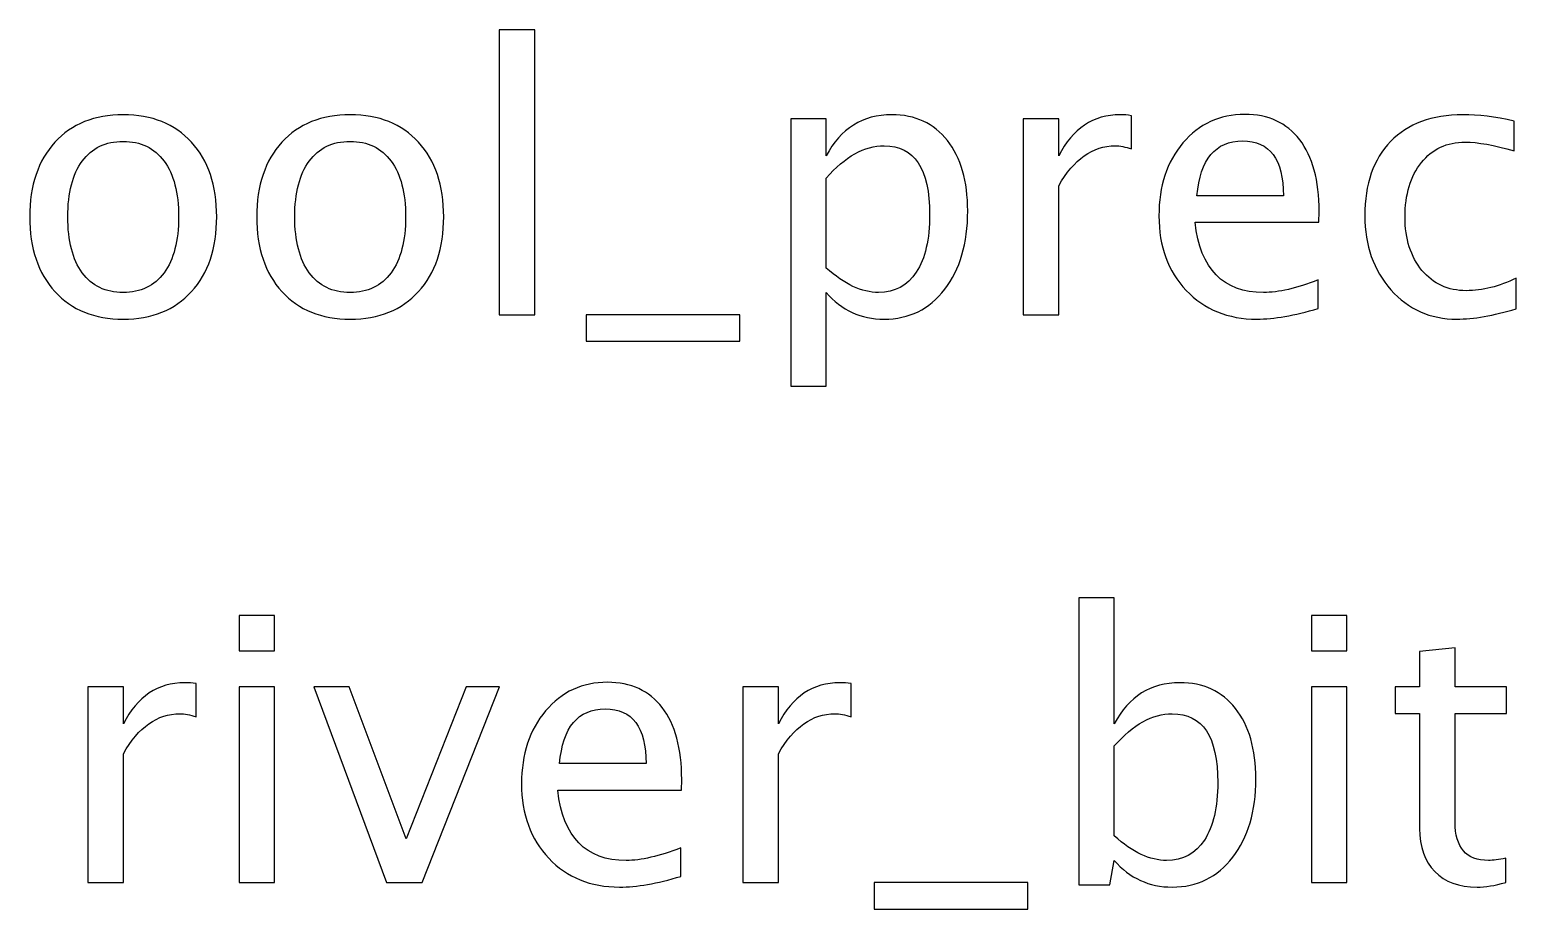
# Model space of a CAD drawing. Header units: centimetres. Extents: x -50 to 50, y -51 to 59.
# Drawn here: x -9.69 to 0.95, y 52.41 to 58.71 of the extents above; entities that cross this region are included whole.
import ezdxf

# ---------------------------------------------------------------- set-up
doc = ezdxf.new("R2010")
doc.units = ezdxf.units.CM
doc.header["$MEASUREMENT"] = 0
doc.layers.add('Layer 1', color=7, linetype='Continuous')

msp = doc.modelspace()

# ---------------------------------------------------------------- linework, layer by layer
at = {"layer": 'Layer 1'}
for points, knots in [([(-6.33012, 56.67044), (-6.33012, 56.67044), (-6.33012, 58.71037), (-6.33012, 58.71037), (-6.33012, 58.71037), (-6.33012, 58.71037), (-6.07612, 58.71037), (-6.07612, 58.71037), (-6.07612, 58.71037), (-6.07612, 58.71037), (-6.07612, 56.67044), (-6.07612, 56.67044), (-6.07612, 56.67044), (-6.07612, 56.67044), (-6.33012, 56.67044), (-6.33012, 56.67044)], [0, 0, 0, 0, 0.2, 0.2, 0.2, 0.2, 0.4, 0.4, 0.4, 0.4, 0.6, 0.6, 0.6, 0.6, 1, 1, 1, 1]), ([(-9.02269, 56.63869), (-9.22862, 56.63869), (-9.39178, 56.70439), (-9.51173, 56.8358), (-9.51173, 56.8358), (-9.63211, 56.96721), (-9.69209, 57.14581), (-9.69209, 57.37114), (-9.69209, 57.37114), (-9.69209, 57.59604), (-9.63211, 57.77419), (-9.51173, 57.90516), (-9.51173, 57.90516), (-9.39178, 58.03613), (-9.22862, 58.10183), (-9.02269, 58.10183), (-9.02269, 58.10183), (-8.81676, 58.10183), (-8.6536, 58.03613), (-8.53365, 57.90516), (-8.53365, 57.90516), (-8.41327, 57.77419), (-8.3533, 57.59604), (-8.3533, 57.37114), (-8.3533, 57.37114), (-8.3533, 57.14581), (-8.41327, 56.96721), (-8.53365, 56.8358), (-8.53365, 56.8358), (-8.6536, 56.70439), (-8.81676, 56.63869), (-9.02269, 56.63869)], [0, 0, 0, 0, 0.11111111, 0.11111111, 0.11111111, 0.11111111, 0.22222222, 0.22222222, 0.22222222, 0.22222222, 0.33333333, 0.33333333, 0.33333333, 0.33333333, 0.44444444, 0.44444444, 0.44444444, 0.44444444, 0.55555556, 0.55555556, 0.55555556, 0.55555556, 0.66666667, 0.66666667, 0.66666667, 0.66666667, 0.77777778, 0.77777778, 0.77777778, 0.77777778, 1, 1, 1, 1]), ([(-7.39727, 56.63869), (-7.6032, 56.63869), (-7.76636, 56.70439), (-7.88631, 56.8358), (-7.88631, 56.8358), (-8.00669, 56.96721), (-8.06667, 57.14581), (-8.06667, 57.37114), (-8.06667, 57.37114), (-8.06667, 57.59604), (-8.00669, 57.77419), (-7.88631, 57.90516), (-7.88631, 57.90516), (-7.76636, 58.03613), (-7.6032, 58.10183), (-7.39727, 58.10183), (-7.39727, 58.10183), (-7.19134, 58.10183), (-7.02818, 58.03613), (-6.90823, 57.90516), (-6.90823, 57.90516), (-6.78785, 57.77419), (-6.72788, 57.59604), (-6.72788, 57.37114), (-6.72788, 57.37114), (-6.72788, 57.14581), (-6.78785, 56.96721), (-6.90823, 56.8358), (-6.90823, 56.8358), (-7.02818, 56.70439), (-7.19134, 56.63869), (-7.39727, 56.63869)], [0, 0, 0, 0, 0.11111111, 0.11111111, 0.11111111, 0.11111111, 0.22222222, 0.22222222, 0.22222222, 0.22222222, 0.33333333, 0.33333333, 0.33333333, 0.33333333, 0.44444444, 0.44444444, 0.44444444, 0.44444444, 0.55555556, 0.55555556, 0.55555556, 0.55555556, 0.66666667, 0.66666667, 0.66666667, 0.66666667, 0.77777778, 0.77777778, 0.77777778, 0.77777778, 1, 1, 1, 1]), ([(-4.24257, 56.15979), (-4.24257, 56.15979), (-4.24257, 58.07273), (-4.24257, 58.07273), (-4.24257, 58.07273), (-4.24257, 58.07273), (-3.98857, 58.07273), (-3.98857, 58.07273), (-3.98857, 58.07273), (-3.98857, 58.07273), (-3.98857, 57.80771), (-3.98857, 57.80771), (-3.98857, 57.80771), (-3.8845, 58.00394), (-3.72796, 58.10183), (-3.51938, 58.10183), (-3.51938, 58.10183), (-3.35048, 58.10183), (-3.21775, 58.04054), (-3.12074, 57.91751), (-3.12074, 57.91751), (-3.02372, 57.79448), (-2.97522, 57.62647), (-2.97522, 57.41348), (-2.97522, 57.41348), (-2.97522, 57.18153), (-3.03034, 56.99411), (-3.14014, 56.85212), (-3.14014, 56.85212), (-3.24994, 56.70969), (-3.39458, 56.63869), (-3.57362, 56.63869), (-3.57362, 56.63869), (-3.73986, 56.63869), (-3.87833, 56.70219), (-3.98857, 56.82963), (-3.98857, 56.82963), (-3.98857, 56.82963), (-3.98857, 56.15979), (-3.98857, 56.15979), (-3.98857, 56.15979), (-3.98857, 56.15979), (-4.24257, 56.15979), (-4.24257, 56.15979)], [0, 0, 0, 0, 0.08333333, 0.08333333, 0.08333333, 0.08333333, 0.16666667, 0.16666667, 0.16666667, 0.16666667, 0.25, 0.25, 0.25, 0.25, 0.33333333, 0.33333333, 0.33333333, 0.33333333, 0.41666667, 0.41666667, 0.41666667, 0.41666667, 0.5, 0.5, 0.5, 0.5, 0.58333333, 0.58333333, 0.58333333, 0.58333333, 0.66666667, 0.66666667, 0.66666667, 0.66666667, 0.75, 0.75, 0.75, 0.75, 0.83333333, 0.83333333, 0.83333333, 0.83333333, 1, 1, 1, 1]), ([(-2.57746, 56.67044), (-2.57746, 56.67044), (-2.57746, 58.07273), (-2.57746, 58.07273), (-2.57746, 58.07273), (-2.57746, 58.07273), (-2.32346, 58.07273), (-2.32346, 58.07273), (-2.32346, 58.07273), (-2.32346, 58.07273), (-2.32346, 57.80771), (-2.32346, 57.80771), (-2.32346, 57.80771), (-2.22248, 58.00394), (-2.07608, 58.10183), (-1.88381, 58.10183), (-1.88381, 58.10183), (-1.85779, 58.10183), (-1.83045, 58.09963), (-1.80223, 58.09522), (-1.80223, 58.09522), (-1.80223, 58.09522), (-1.80223, 57.85754), (-1.80223, 57.85754), (-1.80223, 57.85754), (-1.84633, 57.87209), (-1.88513, 57.87958), (-1.91865, 57.87958), (-1.91865, 57.87958), (-2.08004, 57.87958), (-2.21498, 57.78433), (-2.32346, 57.59339), (-2.32346, 57.59339), (-2.32346, 57.59339), (-2.32346, 56.67044), (-2.32346, 56.67044), (-2.32346, 56.67044), (-2.32346, 56.67044), (-2.57746, 56.67044), (-2.57746, 56.67044)], [0, 0, 0, 0, 0.09090909, 0.09090909, 0.09090909, 0.09090909, 0.18181818, 0.18181818, 0.18181818, 0.18181818, 0.27272727, 0.27272727, 0.27272727, 0.27272727, 0.36363636, 0.36363636, 0.36363636, 0.36363636, 0.45454545, 0.45454545, 0.45454545, 0.45454545, 0.54545455, 0.54545455, 0.54545455, 0.54545455, 0.63636364, 0.63636364, 0.63636364, 0.63636364, 0.72727273, 0.72727273, 0.72727273, 0.72727273, 0.81818182, 0.81818182, 0.81818182, 0.81818182, 1, 1, 1, 1]), ([(-0.46564, 56.71542), (-0.6363, 56.66427), (-0.78226, 56.63869), (-0.90397, 56.63869), (-0.90397, 56.63869), (-1.11167, 56.63869), (-1.28056, 56.70748), (-1.41064, 56.84462), (-1.41064, 56.84462), (-1.54073, 56.98177), (-1.606, 57.15948), (-1.606, 57.3782), (-1.606, 57.3782), (-1.606, 57.59031), (-1.54867, 57.76449), (-1.43358, 57.90075), (-1.43358, 57.90075), (-1.31848, 58.03657), (-1.1712, 58.10448), (-0.99172, 58.10448), (-0.99172, 58.10448), (-0.82195, 58.10448), (-0.69054, 58.04407), (-0.59793, 57.92324), (-0.59793, 57.92324), (-0.50533, 57.80241), (-0.45903, 57.63132), (-0.45903, 57.40951), (-0.45903, 57.40951), (-0.45903, 57.40951), (-0.46035, 57.3319), (-0.46035, 57.3319), (-0.46035, 57.3319), (-0.46035, 57.3319), (-1.3467, 57.3319), (-1.3467, 57.3319), (-1.3467, 57.3319), (-1.30966, 56.99676), (-1.14606, 56.82919), (-0.85634, 56.82919), (-0.85634, 56.82919), (-0.75007, 56.82919), (-0.61998, 56.85918), (-0.46564, 56.91915), (-0.46564, 56.91915), (-0.46564, 56.91915), (-0.46564, 56.71542), (-0.46564, 56.71542)], [0, 0, 0, 0, 0.07692308, 0.07692308, 0.07692308, 0.07692308, 0.15384615, 0.15384615, 0.15384615, 0.15384615, 0.23076923, 0.23076923, 0.23076923, 0.23076923, 0.30769231, 0.30769231, 0.30769231, 0.30769231, 0.38461538, 0.38461538, 0.38461538, 0.38461538, 0.46153846, 0.46153846, 0.46153846, 0.46153846, 0.53846154, 0.53846154, 0.53846154, 0.53846154, 0.61538462, 0.61538462, 0.61538462, 0.61538462, 0.69230769, 0.69230769, 0.69230769, 0.69230769, 0.76923077, 0.76923077, 0.76923077, 0.76923077, 0.84615385, 0.84615385, 0.84615385, 0.84615385, 1, 1, 1, 1]), ([(0.95297, 56.71277), (0.78848, 56.66338), (0.64649, 56.63869), (0.52699, 56.63869), (0.52699, 56.63869), (0.33737, 56.63869), (0.18038, 56.7088), (0.05559, 56.84859), (0.05559, 56.84859), (-0.06921, 56.98882), (-0.13183, 57.16565), (-0.13183, 57.37864), (-0.13183, 57.37864), (-0.13183, 57.60618), (-0.07009, 57.78389), (0.05338, 57.91089), (0.05338, 57.91089), (0.17685, 58.03833), (0.34927, 58.10183), (0.57064, 58.10183), (0.57064, 58.10183), (0.67956, 58.10183), (0.80215, 58.08684), (0.93709, 58.05685), (0.93709, 58.05685), (0.93709, 58.05685), (0.93709, 57.84254), (0.93709, 57.84254), (0.93709, 57.84254), (0.79377, 57.88488), (0.67692, 57.90604), (0.58696, 57.90604), (0.58696, 57.90604), (0.45643, 57.90604), (0.35192, 57.85709), (0.27387, 57.75964), (0.27387, 57.75964), (0.19582, 57.66219), (0.15657, 57.5321), (0.15657, 57.36982), (0.15657, 57.36982), (0.15657, 57.21239), (0.19714, 57.08539), (0.27784, 56.98794), (0.27784, 56.98794), (0.35854, 56.89093), (0.46393, 56.84242), (0.5949, 56.84242), (0.5949, 56.84242), (0.71087, 56.84242), (0.82993, 56.87241), (0.95297, 56.93238), (0.95297, 56.93238), (0.95297, 56.93238), (0.95297, 56.71277), (0.95297, 56.71277)], [0, 0, 0, 0, 0.06666667, 0.06666667, 0.06666667, 0.06666667, 0.13333333, 0.13333333, 0.13333333, 0.13333333, 0.2, 0.2, 0.2, 0.2, 0.26666667, 0.26666667, 0.26666667, 0.26666667, 0.33333333, 0.33333333, 0.33333333, 0.33333333, 0.4, 0.4, 0.4, 0.4, 0.46666667, 0.46666667, 0.46666667, 0.46666667, 0.53333333, 0.53333333, 0.53333333, 0.53333333, 0.6, 0.6, 0.6, 0.6, 0.66666667, 0.66666667, 0.66666667, 0.66666667, 0.73333333, 0.73333333, 0.73333333, 0.73333333, 0.8, 0.8, 0.8, 0.8, 0.86666667, 0.86666667, 0.86666667, 0.86666667, 1, 1, 1, 1]), ([(-9.02313, 56.82919), (-8.89745, 56.82919), (-8.79956, 56.87637), (-8.72989, 56.97118), (-8.72989, 56.97118), (-8.66065, 57.06555), (-8.62582, 57.19917), (-8.62582, 57.37114), (-8.62582, 57.37114), (-8.62582, 57.54268), (-8.66065, 57.67586), (-8.72989, 57.77022), (-8.72989, 57.77022), (-8.79956, 57.86415), (-8.89745, 57.91133), (-9.02313, 57.91133), (-9.02313, 57.91133), (-9.14925, 57.91133), (-9.24714, 57.86415), (-9.31594, 57.77022), (-9.31594, 57.77022), (-9.38517, 57.67586), (-9.41956, 57.54268), (-9.41956, 57.37114), (-9.41956, 57.37114), (-9.41956, 57.19917), (-9.38517, 57.06555), (-9.31594, 56.97118), (-9.31594, 56.97118), (-9.24714, 56.87637), (-9.14925, 56.82919), (-9.02313, 56.82919)], [0, 0, 0, 0, 0.11111111, 0.11111111, 0.11111111, 0.11111111, 0.22222222, 0.22222222, 0.22222222, 0.22222222, 0.33333333, 0.33333333, 0.33333333, 0.33333333, 0.44444444, 0.44444444, 0.44444444, 0.44444444, 0.55555556, 0.55555556, 0.55555556, 0.55555556, 0.66666667, 0.66666667, 0.66666667, 0.66666667, 0.77777778, 0.77777778, 0.77777778, 0.77777778, 1, 1, 1, 1]), ([(-7.39771, 56.82919), (-7.27203, 56.82919), (-7.17414, 56.87637), (-7.10447, 56.97118), (-7.10447, 56.97118), (-7.03523, 57.06555), (-7.0004, 57.19917), (-7.0004, 57.37114), (-7.0004, 57.37114), (-7.0004, 57.54268), (-7.03523, 57.67586), (-7.10447, 57.77022), (-7.10447, 57.77022), (-7.17414, 57.86415), (-7.27203, 57.91133), (-7.39771, 57.91133), (-7.39771, 57.91133), (-7.52383, 57.91133), (-7.62172, 57.86415), (-7.69052, 57.77022), (-7.69052, 57.77022), (-7.75975, 57.67586), (-7.79414, 57.54268), (-7.79414, 57.37114), (-7.79414, 57.37114), (-7.79414, 57.19917), (-7.75975, 57.06555), (-7.69052, 56.97118), (-7.69052, 56.97118), (-7.62172, 56.87637), (-7.52383, 56.82919), (-7.39771, 56.82919)], [0, 0, 0, 0, 0.11111111, 0.11111111, 0.11111111, 0.11111111, 0.22222222, 0.22222222, 0.22222222, 0.22222222, 0.33333333, 0.33333333, 0.33333333, 0.33333333, 0.44444444, 0.44444444, 0.44444444, 0.44444444, 0.55555556, 0.55555556, 0.55555556, 0.55555556, 0.66666667, 0.66666667, 0.66666667, 0.66666667, 0.77777778, 0.77777778, 0.77777778, 0.77777778, 1, 1, 1, 1]), ([(-1.33347, 57.5224), (-1.33347, 57.5224), (-0.71435, 57.5224), (-0.71435, 57.5224), (-0.71435, 57.5224), (-0.71435, 57.78345), (-0.81181, 57.91398), (-1.00627, 57.91398), (-1.00627, 57.91398), (-1.20207, 57.91398), (-1.31099, 57.78345), (-1.33347, 57.5224)], [0, 0, 0, 0, 0.25, 0.25, 0.25, 0.25, 0.5, 0.5, 0.5, 0.5, 1, 1, 1, 1]), ([(-3.98857, 57.0047), (-3.8576, 56.88784), (-3.73281, 56.82919), (-3.61419, 56.82919), (-3.61419, 56.82919), (-3.49733, 56.82919), (-3.40693, 56.87814), (-3.34343, 56.97559), (-3.34343, 56.97559), (-3.27949, 57.07305), (-3.24774, 57.21019), (-3.24774, 57.38746), (-3.24774, 57.38746), (-3.24774, 57.71554), (-3.35622, 57.87958), (-3.57318, 57.87958), (-3.57318, 57.87958), (-3.71517, 57.87958), (-3.85363, 57.80286), (-3.98857, 57.64896), (-3.98857, 57.64896), (-3.98857, 57.64896), (-3.98857, 57.0047), (-3.98857, 57.0047)], [0, 0, 0, 0, 0.14285714, 0.14285714, 0.14285714, 0.14285714, 0.28571429, 0.28571429, 0.28571429, 0.28571429, 0.42857143, 0.42857143, 0.42857143, 0.42857143, 0.57142857, 0.57142857, 0.57142857, 0.57142857, 0.71428571, 0.71428571, 0.71428571, 0.71428571, 1, 1, 1, 1]), ([(-5.70836, 56.47994), (-5.70836, 56.47994), (-5.70836, 56.67044), (-5.70836, 56.67044), (-5.70836, 56.67044), (-5.70836, 56.67044), (-4.60769, 56.67044), (-4.60769, 56.67044), (-4.60769, 56.67044), (-4.60769, 56.67044), (-4.60769, 56.47994), (-4.60769, 56.47994), (-4.60769, 56.47994), (-4.60769, 56.47994), (-5.70836, 56.47994), (-5.70836, 56.47994)], [0, 0, 0, 0, 0.2, 0.2, 0.2, 0.2, 0.4, 0.4, 0.4, 0.4, 0.6, 0.6, 0.6, 0.6, 1, 1, 1, 1]), ([(-2.17947, 52.58881), (-2.17947, 52.58881), (-2.17947, 54.64461), (-2.17947, 54.64461), (-2.17947, 54.64461), (-2.17947, 54.64461), (-1.92547, 54.64461), (-1.92547, 54.64461), (-1.92547, 54.64461), (-1.92547, 54.64461), (-1.92547, 53.74195), (-1.92547, 53.74195), (-1.92547, 53.74195), (-1.8214, 53.93818), (-1.66486, 54.03607), (-1.45628, 54.03607), (-1.45628, 54.03607), (-1.28738, 54.03607), (-1.15465, 53.97478), (-1.05764, 53.85175), (-1.05764, 53.85175), (-0.96062, 53.72872), (-0.91212, 53.56071), (-0.91212, 53.34772), (-0.91212, 53.34772), (-0.91212, 53.11577), (-0.96724, 52.92835), (-1.07704, 52.78636), (-1.07704, 52.78636), (-1.18684, 52.64393), (-1.33148, 52.57293), (-1.51052, 52.57293), (-1.51052, 52.57293), (-1.67676, 52.57293), (-1.81523, 52.63643), (-1.92547, 52.76387), (-1.92547, 52.76387), (-1.92547, 52.76387), (-1.95634, 52.58881), (-1.95634, 52.58881), (-1.95634, 52.58881), (-1.95634, 52.58881), (-2.17947, 52.58881), (-2.17947, 52.58881)], [0, 0, 0, 0, 0.08333333, 0.08333333, 0.08333333, 0.08333333, 0.16666667, 0.16666667, 0.16666667, 0.16666667, 0.25, 0.25, 0.25, 0.25, 0.33333333, 0.33333333, 0.33333333, 0.33333333, 0.41666667, 0.41666667, 0.41666667, 0.41666667, 0.5, 0.5, 0.5, 0.5, 0.58333333, 0.58333333, 0.58333333, 0.58333333, 0.66666667, 0.66666667, 0.66666667, 0.66666667, 0.75, 0.75, 0.75, 0.75, 0.83333333, 0.83333333, 0.83333333, 0.83333333, 1, 1, 1, 1]), ([(-8.193, 54.26362), (-8.193, 54.26362), (-8.193, 54.51762), (-8.193, 54.51762), (-8.193, 54.51762), (-8.193, 54.51762), (-7.939, 54.51762), (-7.939, 54.51762), (-7.939, 54.51762), (-7.939, 54.51762), (-7.939, 54.26362), (-7.939, 54.26362), (-7.939, 54.26362), (-7.939, 54.26362), (-8.193, 54.26362), (-8.193, 54.26362)], [0, 0, 0, 0, 0.2, 0.2, 0.2, 0.2, 0.4, 0.4, 0.4, 0.4, 0.6, 0.6, 0.6, 0.6, 1, 1, 1, 1]), ([(-0.51436, 54.26362), (-0.51436, 54.26362), (-0.51436, 54.51762), (-0.51436, 54.51762), (-0.51436, 54.51762), (-0.51436, 54.51762), (-0.26036, 54.51762), (-0.26036, 54.51762), (-0.26036, 54.51762), (-0.26036, 54.51762), (-0.26036, 54.26362), (-0.26036, 54.26362), (-0.26036, 54.26362), (-0.26036, 54.26362), (-0.51436, 54.26362), (-0.51436, 54.26362)], [0, 0, 0, 0, 0.2, 0.2, 0.2, 0.2, 0.4, 0.4, 0.4, 0.4, 0.6, 0.6, 0.6, 0.6, 1, 1, 1, 1]), ([(0.87734, 52.60512), (0.79885, 52.58351), (0.7305, 52.57293), (0.67273, 52.57293), (0.67273, 52.57293), (0.54308, 52.57293), (0.4421, 52.60997), (0.36978, 52.68405), (0.36978, 52.68405), (0.29702, 52.75814), (0.26086, 52.86088), (0.26086, 52.99274), (0.26086, 52.99274), (0.26086, 52.99274), (0.26086, 53.81647), (0.26086, 53.81647), (0.26086, 53.81647), (0.26086, 53.81647), (0.08536, 53.81647), (0.08536, 53.81647), (0.08536, 53.81647), (0.08536, 53.81647), (0.08536, 54.00697), (0.08536, 54.00697), (0.08536, 54.00697), (0.08536, 54.00697), (0.26086, 54.00697), (0.26086, 54.00697), (0.26086, 54.00697), (0.26086, 54.00697), (0.26086, 54.26053), (0.26086, 54.26053), (0.26086, 54.26053), (0.26086, 54.26053), (0.51486, 54.28478), (0.51486, 54.28478), (0.51486, 54.28478), (0.51486, 54.28478), (0.51486, 54.00697), (0.51486, 54.00697), (0.51486, 54.00697), (0.51486, 54.00697), (0.88263, 54.00697), (0.88263, 54.00697), (0.88263, 54.00697), (0.88263, 54.00697), (0.88263, 53.81647), (0.88263, 53.81647), (0.88263, 53.81647), (0.88263, 53.81647), (0.51486, 53.81647), (0.51486, 53.81647), (0.51486, 53.81647), (0.51486, 53.81647), (0.51486, 53.0386), (0.51486, 53.0386), (0.51486, 53.0386), (0.51486, 52.85515), (0.59468, 52.76343), (0.75387, 52.76343), (0.75387, 52.76343), (0.78782, 52.76343), (0.82883, 52.76916), (0.87734, 52.78019), (0.87734, 52.78019), (0.87734, 52.78019), (0.87734, 52.60512), (0.87734, 52.60512)], [0, 0, 0, 0, 0.05555556, 0.05555556, 0.05555556, 0.05555556, 0.11111111, 0.11111111, 0.11111111, 0.11111111, 0.16666667, 0.16666667, 0.16666667, 0.16666667, 0.22222222, 0.22222222, 0.22222222, 0.22222222, 0.27777778, 0.27777778, 0.27777778, 0.27777778, 0.33333333, 0.33333333, 0.33333333, 0.33333333, 0.38888889, 0.38888889, 0.38888889, 0.38888889, 0.44444444, 0.44444444, 0.44444444, 0.44444444, 0.5, 0.5, 0.5, 0.5, 0.55555556, 0.55555556, 0.55555556, 0.55555556, 0.61111111, 0.61111111, 0.61111111, 0.61111111, 0.66666667, 0.66666667, 0.66666667, 0.66666667, 0.72222222, 0.72222222, 0.72222222, 0.72222222, 0.77777778, 0.77777778, 0.77777778, 0.77777778, 0.83333333, 0.83333333, 0.83333333, 0.83333333, 0.88888889, 0.88888889, 0.88888889, 0.88888889, 1, 1, 1, 1]), ([(-9.27559, 52.60468), (-9.27559, 52.60468), (-9.27559, 54.00697), (-9.27559, 54.00697), (-9.27559, 54.00697), (-9.27559, 54.00697), (-9.02159, 54.00697), (-9.02159, 54.00697), (-9.02159, 54.00697), (-9.02159, 54.00697), (-9.02159, 53.74195), (-9.02159, 53.74195), (-9.02159, 53.74195), (-8.92061, 53.93818), (-8.77421, 54.03607), (-8.58194, 54.03607), (-8.58194, 54.03607), (-8.55592, 54.03607), (-8.52858, 54.03387), (-8.50036, 54.02946), (-8.50036, 54.02946), (-8.50036, 54.02946), (-8.50036, 53.79178), (-8.50036, 53.79178), (-8.50036, 53.79178), (-8.54446, 53.80633), (-8.58326, 53.81382), (-8.61678, 53.81382), (-8.61678, 53.81382), (-8.77817, 53.81382), (-8.91311, 53.71857), (-9.02159, 53.52763), (-9.02159, 53.52763), (-9.02159, 53.52763), (-9.02159, 52.60468), (-9.02159, 52.60468), (-9.02159, 52.60468), (-9.02159, 52.60468), (-9.27559, 52.60468), (-9.27559, 52.60468)], [0, 0, 0, 0, 0.09090909, 0.09090909, 0.09090909, 0.09090909, 0.18181818, 0.18181818, 0.18181818, 0.18181818, 0.27272727, 0.27272727, 0.27272727, 0.27272727, 0.36363636, 0.36363636, 0.36363636, 0.36363636, 0.45454545, 0.45454545, 0.45454545, 0.45454545, 0.54545455, 0.54545455, 0.54545455, 0.54545455, 0.63636364, 0.63636364, 0.63636364, 0.63636364, 0.72727273, 0.72727273, 0.72727273, 0.72727273, 0.81818182, 0.81818182, 0.81818182, 0.81818182, 1, 1, 1, 1]), ([(-8.193, 52.60468), (-8.193, 52.60468), (-8.193, 54.00697), (-8.193, 54.00697), (-8.193, 54.00697), (-8.193, 54.00697), (-7.939, 54.00697), (-7.939, 54.00697), (-7.939, 54.00697), (-7.939, 54.00697), (-7.939, 52.60468), (-7.939, 52.60468), (-7.939, 52.60468), (-7.939, 52.60468), (-8.193, 52.60468), (-8.193, 52.60468)], [0, 0, 0, 0, 0.2, 0.2, 0.2, 0.2, 0.4, 0.4, 0.4, 0.4, 0.6, 0.6, 0.6, 0.6, 1, 1, 1, 1]), ([(-7.13644, 52.60468), (-7.13644, 52.60468), (-7.65855, 54.00697), (-7.65855, 54.00697), (-7.65855, 54.00697), (-7.65855, 54.00697), (-7.40455, 54.00697), (-7.40455, 54.00697), (-7.40455, 54.00697), (-7.40455, 54.00697), (-6.99753, 52.91733), (-6.99753, 52.91733), (-6.99753, 52.91733), (-6.99753, 52.91733), (-6.5667, 54.00697), (-6.5667, 54.00697), (-6.5667, 54.00697), (-6.5667, 54.00697), (-6.3277, 54.00697), (-6.3277, 54.00697), (-6.3277, 54.00697), (-6.3277, 54.00697), (-6.882, 52.60468), (-6.882, 52.60468), (-6.882, 52.60468), (-6.882, 52.60468), (-7.13644, 52.60468), (-7.13644, 52.60468)], [0, 0, 0, 0, 0.125, 0.125, 0.125, 0.125, 0.25, 0.25, 0.25, 0.25, 0.375, 0.375, 0.375, 0.375, 0.5, 0.5, 0.5, 0.5, 0.625, 0.625, 0.625, 0.625, 0.75, 0.75, 0.75, 0.75, 1, 1, 1, 1]), ([(-5.02991, 52.64966), (-5.20057, 52.59851), (-5.34653, 52.57293), (-5.46824, 52.57293), (-5.46824, 52.57293), (-5.67594, 52.57293), (-5.84483, 52.64172), (-5.97491, 52.77886), (-5.97491, 52.77886), (-6.105, 52.91601), (-6.17027, 53.09372), (-6.17027, 53.31244), (-6.17027, 53.31244), (-6.17027, 53.52455), (-6.11294, 53.69873), (-5.99785, 53.83499), (-5.99785, 53.83499), (-5.88275, 53.97081), (-5.73547, 54.03872), (-5.55599, 54.03872), (-5.55599, 54.03872), (-5.38622, 54.03872), (-5.25481, 53.97831), (-5.1622, 53.85748), (-5.1622, 53.85748), (-5.0696, 53.73665), (-5.0233, 53.56556), (-5.0233, 53.34375), (-5.0233, 53.34375), (-5.0233, 53.34375), (-5.02462, 53.26614), (-5.02462, 53.26614), (-5.02462, 53.26614), (-5.02462, 53.26614), (-5.91097, 53.26614), (-5.91097, 53.26614), (-5.91097, 53.26614), (-5.87393, 52.931), (-5.71033, 52.76343), (-5.42061, 52.76343), (-5.42061, 52.76343), (-5.31434, 52.76343), (-5.18425, 52.79342), (-5.02991, 52.85339), (-5.02991, 52.85339), (-5.02991, 52.85339), (-5.02991, 52.64966), (-5.02991, 52.64966)], [0, 0, 0, 0, 0.07692308, 0.07692308, 0.07692308, 0.07692308, 0.15384615, 0.15384615, 0.15384615, 0.15384615, 0.23076923, 0.23076923, 0.23076923, 0.23076923, 0.30769231, 0.30769231, 0.30769231, 0.30769231, 0.38461538, 0.38461538, 0.38461538, 0.38461538, 0.46153846, 0.46153846, 0.46153846, 0.46153846, 0.53846154, 0.53846154, 0.53846154, 0.53846154, 0.61538462, 0.61538462, 0.61538462, 0.61538462, 0.69230769, 0.69230769, 0.69230769, 0.69230769, 0.76923077, 0.76923077, 0.76923077, 0.76923077, 0.84615385, 0.84615385, 0.84615385, 0.84615385, 1, 1, 1, 1]), ([(-4.58497, 52.60468), (-4.58497, 52.60468), (-4.58497, 54.00697), (-4.58497, 54.00697), (-4.58497, 54.00697), (-4.58497, 54.00697), (-4.33097, 54.00697), (-4.33097, 54.00697), (-4.33097, 54.00697), (-4.33097, 54.00697), (-4.33097, 53.74195), (-4.33097, 53.74195), (-4.33097, 53.74195), (-4.22999, 53.93818), (-4.08359, 54.03607), (-3.89132, 54.03607), (-3.89132, 54.03607), (-3.8653, 54.03607), (-3.83796, 54.03387), (-3.80974, 54.02946), (-3.80974, 54.02946), (-3.80974, 54.02946), (-3.80974, 53.79178), (-3.80974, 53.79178), (-3.80974, 53.79178), (-3.85384, 53.80633), (-3.89264, 53.81382), (-3.92616, 53.81382), (-3.92616, 53.81382), (-4.08755, 53.81382), (-4.22249, 53.71857), (-4.33097, 53.52763), (-4.33097, 53.52763), (-4.33097, 53.52763), (-4.33097, 52.60468), (-4.33097, 52.60468), (-4.33097, 52.60468), (-4.33097, 52.60468), (-4.58497, 52.60468), (-4.58497, 52.60468)], [0, 0, 0, 0, 0.09090909, 0.09090909, 0.09090909, 0.09090909, 0.18181818, 0.18181818, 0.18181818, 0.18181818, 0.27272727, 0.27272727, 0.27272727, 0.27272727, 0.36363636, 0.36363636, 0.36363636, 0.36363636, 0.45454545, 0.45454545, 0.45454545, 0.45454545, 0.54545455, 0.54545455, 0.54545455, 0.54545455, 0.63636364, 0.63636364, 0.63636364, 0.63636364, 0.72727273, 0.72727273, 0.72727273, 0.72727273, 0.81818182, 0.81818182, 0.81818182, 0.81818182, 1, 1, 1, 1]), ([(-0.51436, 52.60468), (-0.51436, 52.60468), (-0.51436, 54.00697), (-0.51436, 54.00697), (-0.51436, 54.00697), (-0.51436, 54.00697), (-0.26036, 54.00697), (-0.26036, 54.00697), (-0.26036, 54.00697), (-0.26036, 54.00697), (-0.26036, 52.60468), (-0.26036, 52.60468), (-0.26036, 52.60468), (-0.26036, 52.60468), (-0.51436, 52.60468), (-0.51436, 52.60468)], [0, 0, 0, 0, 0.2, 0.2, 0.2, 0.2, 0.4, 0.4, 0.4, 0.4, 0.6, 0.6, 0.6, 0.6, 1, 1, 1, 1]), ([(-5.89774, 53.45664), (-5.89774, 53.45664), (-5.27862, 53.45664), (-5.27862, 53.45664), (-5.27862, 53.45664), (-5.27862, 53.71769), (-5.37608, 53.84822), (-5.57054, 53.84822), (-5.57054, 53.84822), (-5.76634, 53.84822), (-5.87526, 53.71769), (-5.89774, 53.45664)], [0, 0, 0, 0, 0.25, 0.25, 0.25, 0.25, 0.5, 0.5, 0.5, 0.5, 1, 1, 1, 1]), ([(-1.92547, 52.93894), (-1.7945, 52.82208), (-1.66971, 52.76343), (-1.55109, 52.76343), (-1.55109, 52.76343), (-1.43423, 52.76343), (-1.34383, 52.81238), (-1.28033, 52.90983), (-1.28033, 52.90983), (-1.21639, 53.00729), (-1.18464, 53.14443), (-1.18464, 53.3217), (-1.18464, 53.3217), (-1.18464, 53.64978), (-1.29312, 53.81382), (-1.51008, 53.81382), (-1.51008, 53.81382), (-1.65207, 53.81382), (-1.79053, 53.7371), (-1.92547, 53.5832), (-1.92547, 53.5832), (-1.92547, 53.5832), (-1.92547, 52.93894), (-1.92547, 52.93894)], [0, 0, 0, 0, 0.14285714, 0.14285714, 0.14285714, 0.14285714, 0.28571429, 0.28571429, 0.28571429, 0.28571429, 0.42857143, 0.42857143, 0.42857143, 0.42857143, 0.57142857, 0.57142857, 0.57142857, 0.57142857, 0.71428571, 0.71428571, 0.71428571, 0.71428571, 1, 1, 1, 1]), ([(-3.64526, 52.41418), (-3.64526, 52.41418), (-3.64526, 52.60468), (-3.64526, 52.60468), (-3.64526, 52.60468), (-3.64526, 52.60468), (-2.54459, 52.60468), (-2.54459, 52.60468), (-2.54459, 52.60468), (-2.54459, 52.60468), (-2.54459, 52.41418), (-2.54459, 52.41418), (-2.54459, 52.41418), (-2.54459, 52.41418), (-3.64526, 52.41418), (-3.64526, 52.41418)], [0, 0, 0, 0, 0.2, 0.2, 0.2, 0.2, 0.4, 0.4, 0.4, 0.4, 0.6, 0.6, 0.6, 0.6, 1, 1, 1, 1])]:
    msp.add_open_spline(points, degree=3, knots=knots, dxfattribs=at)

doc.saveas('drawing.dxf')
